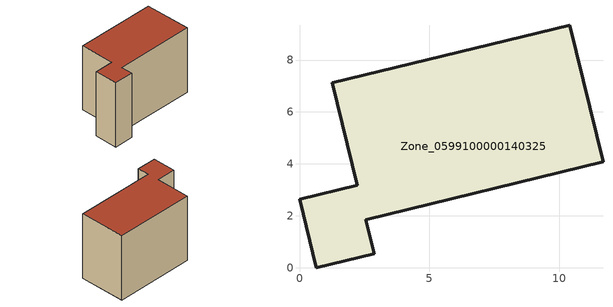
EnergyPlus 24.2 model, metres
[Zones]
Zone_0599100000140325
 floor ground (C_G): 0.64,0 0,2.64 2.22,3.18 1.26,7.12 10.41,9.34 11.69,4.08 2.55,1.85 2.87,0.54 z0
 wall outside (C_F): 0,2.64 0.64,0 2.87,0.54 2.55,1.85 11.69,4.08 10.41,9.34 1.26,7.12 2.22,3.18 0,2.64 z0:7.86
 roof outside (C_R): 10.41,9.34 1.26,7.12 2.22,3.18 0,2.64 0.64,0 2.87,0.54 2.55,1.85 11.69,4.08 z7.86
[BUILDING]
Pand.0599100000140325: North Axis=0; Terrain=City; Loads Convergence Tolerance Value=0.04; Temperature Convergence Tolerance Value=0.4; Solar Distribution=FullExterior; Maximum Number of Warmup Days=25; Minimum Number of Warmup Days=1
[Site:Location]
Rotterdam.The.Hague.AP_ZH_NLD Design_Conditions: Latitude=51.96; Longitude=4.45; Time Zone=1; Elevation=-4.5
[SITE:GROUNDTEMPERATURE:BUILDINGSURFACE]
18, 18, 18, 18, 18, 18, 18, 18, 18, 18, 18, 18
[MATERIAL] Thermal Absorptance=0.9; Solar Absorptance=0.7; Visible Absorptance=0.7
Name | Roughness | Thickness | Conductivity | Density | Specific Heat
G.TI.1975-1991 | MediumSmooth | 0.15 | 0.288461 | 540 | 1210
F.TI.1975-1991 | Rough | 0.3 | 0.230769 | 1920 | 840
R.TI.1975-1991 | MediumRough | 0.2 | 0.153846 | 1500 | 1000
[CONSTRUCTION]
C_G: G.TI.1975-1991
C_F: F.TI.1975-1991
C_R: R.TI.1975-1991
[ZONE]
Zone_0599100000140325: Type=1; Multiplier=1; Ceiling Height=Autocalculate; Volume=Autocalculate; Floor Area=autocalculate; Part of Total Floor Area=Yes
[ZONEINFILTRATION:DESIGNFLOWRATE]
Infil_Zone_0599100000140325: Zone or ZoneList or Space or SpaceList=Zone_0599100000140325; Schedule=AlwaysOn; Design Flow Rate Calculation Method=Flow/Area; Flow Rate per Floor Area=0.003; Constant Term Coefficient=1; Temperature Term Coefficient=0; Velocity Term Coefficient=0; Velocity Squared Term Coefficient=0
[HVACTEMPLATE:ZONE:IDEALLOADSAIRSYSTEM]
Zone_0599100000140325: Maximum Heating Supply Air Temperature=50; Minimum Cooling Supply Air Temperature=13; Maximum Heating Supply Air Humidity Ratio=0.0156; Minimum Cooling Supply Air Humidity Ratio=0.0077; Heating Limit=NoLimit; Cooling Limit=NoLimit; Dehumidification Control Type=ConstantSensibleHeatRatio; Cooling Sensible Heat Ratio=0.7; Dehumidification Setpoint=60; Humidification Control Type=None; Humidification Setpoint=30; Outdoor Air Method=None; Outdoor Air Flow Rate per Person=0.00944; Outdoor Air Flow Rate per Zone Floor Area=0; Outdoor Air Flow Rate per Zone=0; Demand Controlled Ventilation Type=None; Outdoor Air Economizer Type=NoEconomizer; Heat Recovery Type=None; Sensible Heat Recovery Effectiveness=0.7; Latent Heat Recovery Effectiveness=0.65
[ZONECONTROL:THERMOSTAT]
ThermostatControl_Zone_0599100000140325: Zone or ZoneList=Zone_0599100000140325; Control Type Schedule=DualSetpointControlType; Control 1=Thermostat_Zone_0599100000140325; Temperature Difference Between Cutout And Setpoint=0
[THERMOSTATSETPOINT:DUALSETPOINT]
Thermostat_Zone_0599100000140325: Heating Setpoint Temperature Schedule=HeatingSetpoint_Zone_0599100000140325; Cooling Setpoint Temperature Schedule=CoolingSetpoint_Zone_0599100000140325
[SCHEDULE:COMPACT]
HeatingSetpoint_Zone_0599100000140325: Through: 12/31, For: AllDays, Until: 24:00, 21
CoolingSetpoint_Zone_0599100000140325: Through: 12/31, For: AllDays, Until: 24:00, 24
DualSetpointControlType: Through: 12/31, For: AllDays, Until: 24:00, 4
AlwaysOn: Through: 12/31, For: AllDays, Until: 24:00, 1
